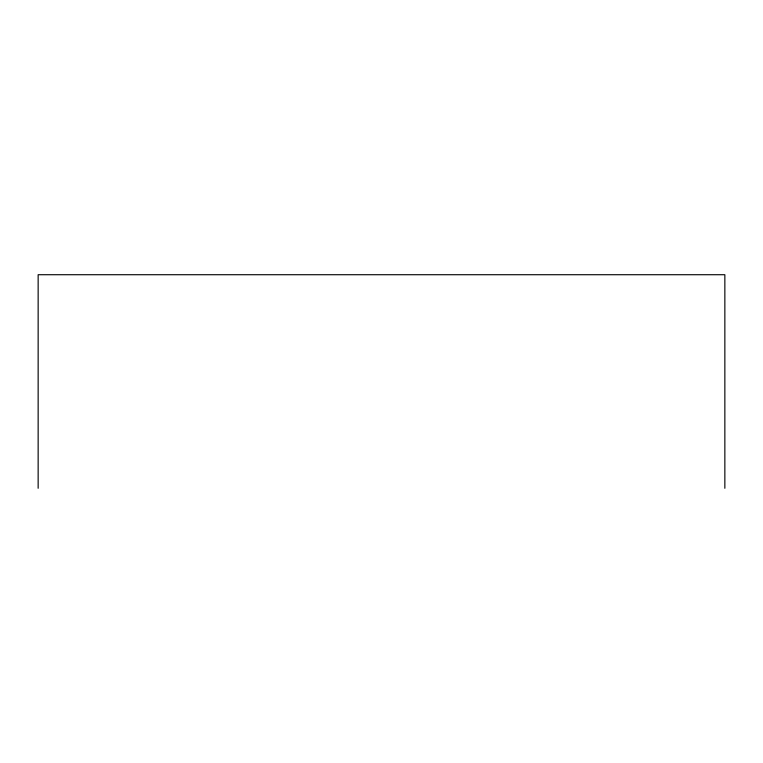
<?xml version="1.0" encoding="UTF-8"?>
<svg xmlns="http://www.w3.org/2000/svg" width="763" height="763" viewBox="0 0 763 763"><rect width="100%" height="100%" fill="white"/><g stroke="black" fill="none" stroke-linecap="round" stroke-linejoin="round"><path stroke-width="1.14" d="M724.85 488.282L724.85 274.718L38.15 274.718L38.15 488.282"/></g></svg>
